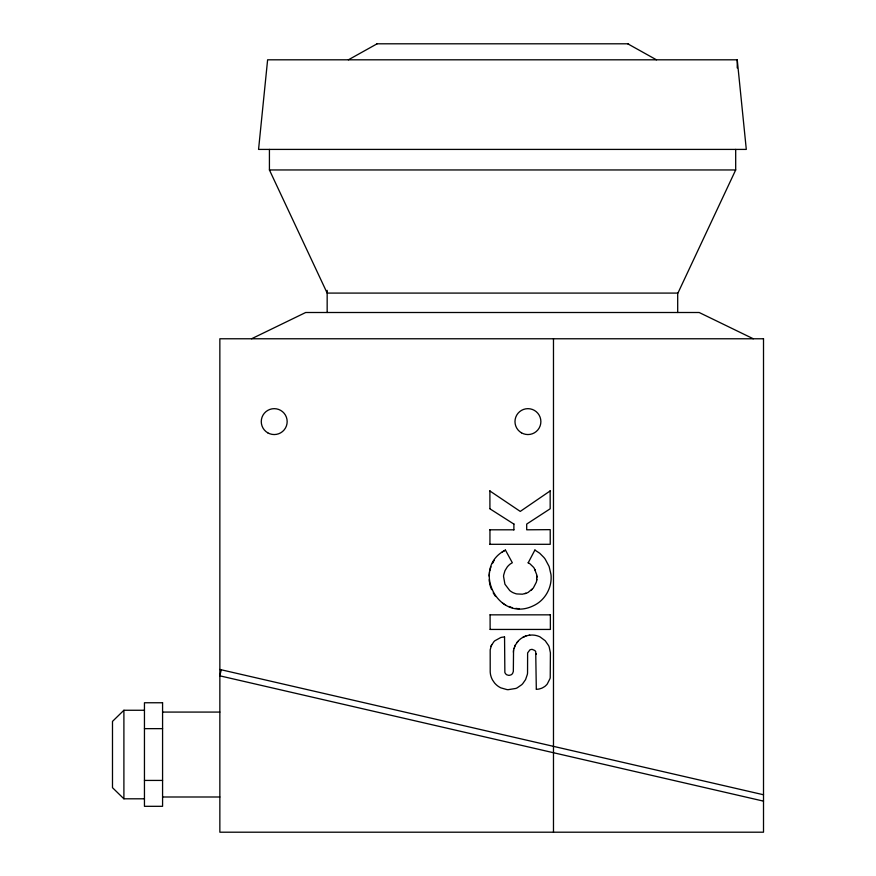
<?xml version="1.0" encoding="UTF-8"?>
<svg xmlns="http://www.w3.org/2000/svg" width="876" height="876" viewBox="0 0 876 876"><rect width="100%" height="100%" fill="white"/><g stroke="black" fill="none" stroke-linecap="round" stroke-linejoin="round"><path stroke-width="1.31" d="M489.958 529.651L489.936 544.456M489.925 508.627L489.892 490.79M490.122 629.286L490.1 614.689M536.309 689.116L535.718 651.689A2.847 2.847 0 0 0 535.411 651.197L535.159 650.901A14.662 14.662 0 0 0 534.743 650.485L532.29 649.412A4.216 4.216 0 0 0 531.535 649.412L530.396 649.663A2.935 2.935 0 0 0 529.87 649.915L527.702 652.784A3.197 3.197 0 0 0 527.615 653.365L527.549 672.954A13.753 13.753 0 0 1 527.341 674.432L525.567 679.612L522.72 683.685A35.095 35.095 0 0 1 521.669 684.747L517.168 687.857A11.903 11.903 0 0 1 515.8 688.448L508.146 689.686A13.928 13.928 0 0 1 506.908 689.587L500.952 687.89A12.801 12.801 0 0 1 499.846 687.321L498.772 686.685A12.91 12.91 0 0 1 497.754 685.974L497.097 685.459A12.91 12.91 0 0 1 496.155 684.638A43.274 43.274 0 0 1 495.279 683.762A12.855 12.855 0 0 1 494.458 682.831L492.586 680.094A12.713 12.713 0 0 1 492.016 678.988L491.513 677.849A12.811 12.811 0 0 1 491.097 676.677L490.746 675.484A12.406 12.406 0 0 1 490.483 674.268L490.308 673.031A13.874 13.874 0 0 1 490.21 671.793L490.188 649.861L491.37 645.448L493.933 641.648A26.838 26.838 0 0 1 494.743 640.838L500.722 637.542A9.811 9.811 0 0 1 501.839 637.279L504.554 636.885M504.554 637.038L504.861 672.461A2.902 2.902 0 0 0 505.058 672.921L505.715 673.885A14.093 14.093 0 0 0 506.197 674.356L506.317 674.465A2.869 2.869 0 0 0 506.875 674.838L508.638 675.33A5.322 5.322 0 0 0 509.263 675.341L510.949 674.881A11.749 11.749 0 0 0 511.453 674.586L512.219 673.918A3 3 0 0 0 512.58 673.458L513.303 671.563A3.438 3.438 0 0 0 513.336 671.125L513.544 650.31L515.318 645.141L518.165 641.079A34.744 34.744 0 0 1 519.216 640.017C524.308 635.199 532.192 633.666 538.718 636.315A11.716 11.716 0 0 1 540.076 636.918L545.222 640.75L548.606 645.612A12.056 12.056 0 0 1 549.186 646.981L550.402 652.784L550.227 677.553A9.855 9.855 0 0 1 549.975 678.67L547.248 684.047A9.943 9.943 0 0 1 546.493 684.901L545.409 685.963A8.979 8.979 0 0 1 544.5 686.653L542.551 687.813A25.754 25.754 0 0 1 541.51 688.284L539.331 688.952A10.534 10.534 0 0 1 537.831 689.204L536.309 689.27M513.873 529.958L513.916 523.914M528.151 562.896L534.94 549.953M489.936 544.303L550.237 544.303L550.216 529.651L526.706 529.805L526.695 524.078L550.183 508.781L550.15 490.779M490.122 629.439L550.38 629.439L550.358 614.689M534.94 550.106L539.736 553.26L543.788 557.344A22.01 22.01 0 0 1 545.288 559.293L549.132 566.52L550.971 574.503A22.031 22.031 0 0 1 551.124 576.966C551.464 588.223 545.179 599.436 535.247 604.812A57.652 57.652 0 0 1 533.046 605.918C497.546 622.891 470.642 567.626 505.452 550.106L512.329 562.742L510.62 563.772A12.187 12.187 0 0 0 509.438 564.681L508.354 565.721A34.569 34.569 0 0 0 507.346 566.827L504.992 570.637L503.711 574.919A10.862 10.862 0 0 0 503.547 576.408L504.926 584.193L509.701 590.49A12.012 12.012 0 0 0 510.894 591.388L512.153 592.198A10.895 10.895 0 0 0 513.489 592.866L515.362 593.556A11.465 11.465 0 0 0 516.807 593.939L522.49 594.191L527.122 592.877A10.819 10.819 0 0 0 528.305 592.285L533.298 588.059L536.309 582.244A32.467 32.467 0 0 0 536.616 580.963L536.911 576.167A31.514 31.514 0 0 0 536.758 574.853L534.272 568.327A10.819 10.819 0 0 0 533.517 567.254L530.057 563.903A12.1 12.1 0 0 0 528.962 563.169L528.206 562.742M536.769 580.098L536.879 579.233M489.169 579.726L489.224 580.449M490.33 568.896L490.527 568.195M491.502 645.338L491.721 644.758M514.836 646.214L515.318 645.141M489.18 575.346L489.147 576.08M492.465 563.476L492.805 562.83M221.256 669.779L219.854 675.834L763.511 801.135M489.761 570.966L490.144 569.597M490.768 567.506L491.009 566.816M536.911 577.207L536.911 576.167M536.254 653.759L536.254 654.405M514.037 648.371L514.267 647.78M493.155 562.195L493.506 561.56M513.588 650.463L513.5 651.01M513.424 651.558L513.369 652.116M493.889 560.936L494.294 560.322M735.687 149.413L735.687 169.955L677.925 293.088L327.164 293.088L269.425 169.955L269.425 149.413M489.334 573.9L489.246 574.623M490.954 646.51L491.359 645.656M517.07 642.393L517.825 641.44M489.52 572.455L489.421 573.178M144.452 710.261L123.899 710.261L112.489 721.397L112.489 787.677L123.899 798.803L144.452 798.803M501.795 552.438L502.386 552.011M532.137 589.373L531.371 590.096M502.988 551.595L503.601 551.201M550.15 490.943L520.256 511.409L489.837 490.943M505.452 550.106L504.226 550.829M348.396 59.809L377.107 43.8M523.892 636.852L526.016 635.976M522.83 637.378L523.399 637.104M251.565 338.771L305.68 312.502L699.179 312.502L753.283 338.771M525.896 593.348L524.877 593.665M529.717 635.144L529.17 635.21M376.976 43.8L628.574 43.8M737.242 59.809L267.618 59.809L258.562 149.413L746.297 149.413L737.242 59.809L737.242 67.956M269.425 169.955L735.687 169.955M489.903 529.805L513.873 529.805M490.1 614.842L550.358 614.842M163.144 712.078L219.854 712.078M144.452 728.646L162.575 728.646M144.452 780.428L162.575 780.428M162.575 796.996L219.854 796.996M518.614 608.612L519.435 608.634M518.088 608.579L517.366 608.524M516.632 608.437L515.909 608.338M512.34 607.626L511.639 607.429M219.854 669.461L763.511 794.762M510.949 607.199L510.259 606.958M509.569 606.718L508.89 606.466M505.583 604.922L504.937 604.571M495.641 596.501L494.787 595.319M504.313 604.21L503.689 603.816M627.742 43.8L656.463 59.809M503.087 603.411L502.485 603.006M489.87 508.781L513.873 524.078M494.371 594.716L493.965 594.114M493.571 593.49L493.21 592.855M491.589 589.592L491.326 588.913M534.918 569.477L535.356 570.429M491.064 588.234L490.812 587.555M490.144 585.507L490.571 586.865M489.936 584.719L489.52 582.617M489.29 581.171L489.388 581.894M677.695 293.088L677.695 312.502M553.479 338.771L553.479 832.2M327.164 290.35L327.164 312.502M123.899 710.261L123.899 798.803M763.511 338.771L219.854 338.771L219.854 832.2L763.511 832.2L763.511 338.771M162.575 702.76L144.452 702.76L144.452 806.314L162.575 806.314L162.575 702.76M267.749 432.821A12.943 12.943 0 0 0 287.164 421.608A12.943 12.943 0 0 0 267.749 410.395A12.943 12.943 0 0 0 267.749 432.821M521.461 432.821A12.943 12.943 0 0 0 540.875 421.608A12.943 12.943 0 0 0 521.461 410.395A12.943 12.943 0 0 0 521.461 432.821"/></g></svg>
